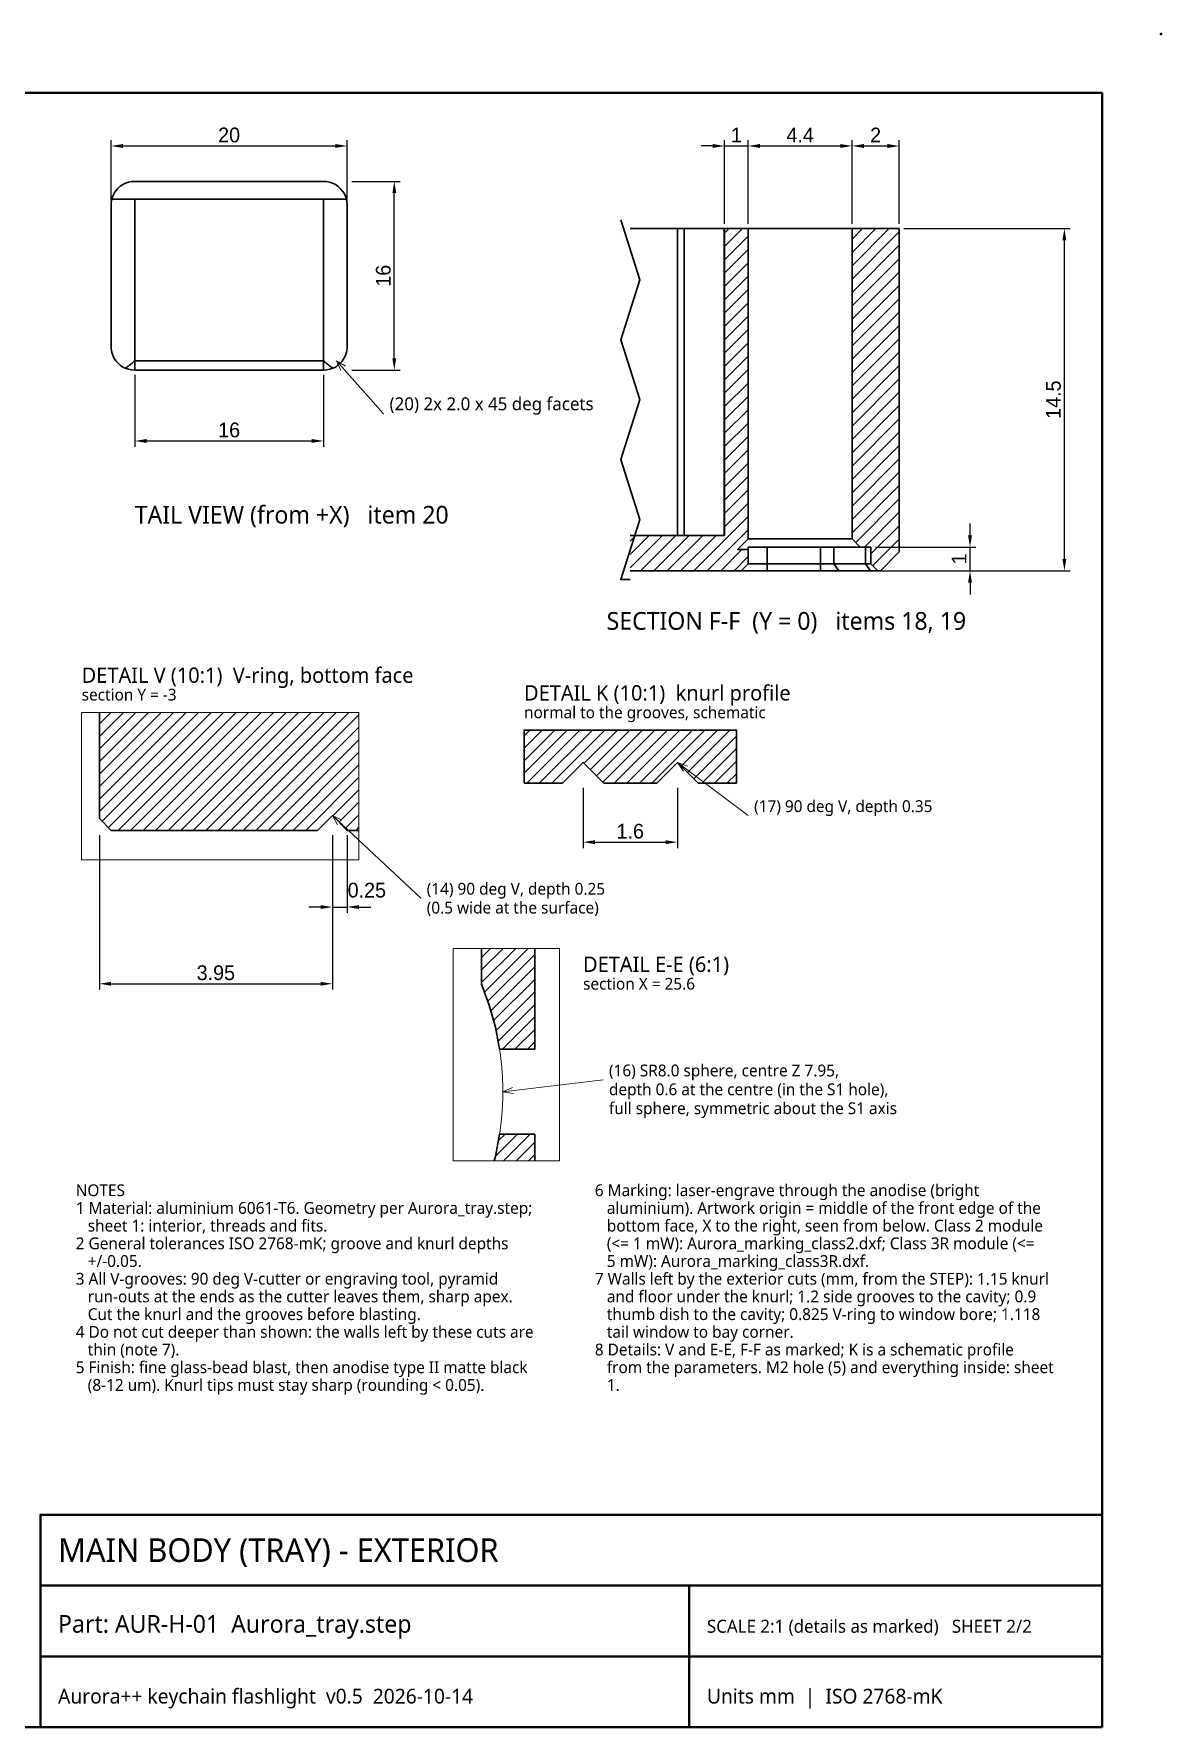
# Model space of a CAD drawing. Header units: millimetres. Extents: x 0 to 420, y 0 to 297.
# Drawn here: x 228.9 to 420, y 10 to 297 of the extents above; entities that cross this region are included whole.
import ezdxf

# ---------------------------------------------------------------- set-up
doc = ezdxf.new("R2010")
doc.units = ezdxf.units.MM
doc.linetypes.add('DASHED', pattern=[1.524, 1.27, -0.254])
for name, color, linetype, lineweight in [('BORDER', 7, 'Continuous', 50), ('DIM', 5, 'Continuous', 13), ('HATCH', 8, 'Continuous', 9), ('PHANTOM', 1, 'DASHED', 18), ('TEXT', 7, 'Continuous', 18), ('VISIBLE', 7, 'Continuous', 35)]:
    doc.layers.add(name, color=color, linetype=linetype, lineweight=lineweight)
doc.styles.add('OpenSans', font='OpenSans-Regular.ttf')
doc.dimstyles.new('AUR', dxfattribs={"dimtxt": 2.5, "dimasz": 2, "dimexe": 1, "dimexo": 0.8, "dimgap": 0.6, "dimtad": 1, "dimdec": 3, "dimlfac": 0.5, "dimdsep": 46, "dimcen": 2.5, "dimclrd": 5, "dimclre": 5, "dimclrt": 7, "dimazin": 3, "dimtfac": 1, "dimtmove": 0, "dimatfit": 3})
doc.dimstyles.new('AUR10', dxfattribs={"dimtxt": 2.5, "dimasz": 2, "dimexe": 1, "dimexo": 0.8, "dimgap": 0.6, "dimtad": 1, "dimdec": 3, "dimlfac": 0.1, "dimdsep": 46, "dimcen": 2.5, "dimclrd": 5, "dimclre": 5, "dimclrt": 7, "dimazin": 3, "dimtfac": 1, "dimtmove": 0, "dimatfit": 3})
doc.dimstyles.new('AUR4', dxfattribs={"dimtxt": 2.5, "dimasz": 2, "dimexe": 1, "dimexo": 0.8, "dimgap": 0.6, "dimtad": 1, "dimdec": 3, "dimlfac": 0.25, "dimdsep": 46, "dimcen": 2.5, "dimclrd": 5, "dimclre": 5, "dimclrt": 7, "dimazin": 3, "dimtfac": 1, "dimtmove": 0, "dimatfit": 3})

msp = doc.modelspace()

# ---------------------------------------------------------------- linework, layer by layer
at = {"layer": 'BORDER'}
for p, q in [((230, 34), (410, 34)), ((340, 10), (340, 34)), ((230, 22), (410, 22))]:
    msp.add_line(p, q, dxfattribs=at)
for points in [[(10, 10), (410, 10), (410, 287), (10, 287)], [(230, 10), (410, 10), (410, 46), (230, 46)]]:
    msp.add_lwpolyline(points, close=True, dxfattribs=at)
msp.add_point((420, 297), dxfattribs=at)
at = {"layer": 'DIM'}
for p, q in [((280.2, 241.6), (288.2, 232.6)), ((280.2, 241.6), (280.9449, 239.9614)), ((280.2, 241.6), (281.74, 240.6681)), ((338, 173.5), (350, 164.5)), ((338, 173.5), (339.0565, 172.0427)), ((338, 173.5), (339.6948, 172.8938)), ((279.5, 164.5), (294.5, 150.5)), ((279.5, 164.5), (280.3942, 162.9378)), ((279.5, 164.5), (281.1201, 163.7156)), ((308.4, 117.7), (325.4, 119.7)), ((308.4, 117.7), (310.0457, 118.4292)), ((308.4, 117.7), (310.17, 117.3726))]:
    msp.add_line(p, q, dxfattribs=at)
at = {"layer": 'HATCH'}
for p, q in [((346, 260.975), (349.025, 264)), ((346, 263.2377), (346.7623, 264)), ((346, 258.7122), (350, 262.7122)), ((367.6, 257.6848), (373.9152, 264)), ((367.6, 259.9475), (371.6525, 264)), ((367.6, 262.2103), (369.3897, 264)), ((367.6, 255.4221), (375.6, 263.4221)), ((346, 256.4495), (350, 260.4495)), ((367.6, 253.1593), (375.6, 261.1593)), ((367.6, 250.8966), (375.6, 258.8966)), ((346, 254.1867), (350, 258.1867)), ((346, 251.924), (350, 255.924)), ((367.6, 248.6338), (375.6, 256.6338)), ((346, 249.6612), (350, 253.6612)), ((367.6, 246.3711), (375.6, 254.3711)), ((346, 247.3985), (350, 251.3985)), ((367.6, 244.1083), (375.6, 252.1083)), ((367.6, 241.8456), (375.6, 249.8456)), ((346, 245.1358), (350, 249.1358)), ((346, 242.873), (350, 246.873)), ((367.6, 239.5829), (375.6, 247.5829)), ((346, 240.6103), (350, 244.6103)), ((367.6, 237.3201), (375.6, 245.3201)), ((346, 238.3475), (350, 242.3475)), ((367.6, 235.0574), (375.6, 243.0574)), ((346, 236.0848), (350, 240.0848)), ((367.6, 232.7946), (375.6, 240.7946)), ((367.6, 230.5319), (375.6, 238.5319)), ((346, 233.8221), (350, 237.8221)), ((346, 231.5593), (350, 235.5593)), ((367.6, 228.2691), (375.6, 236.2691)), ((346, 229.2966), (350, 233.2966)), ((367.6, 226.0064), (375.6, 234.0064)), ((346, 227.0338), (350, 231.0338)), ((367.6, 223.7437), (375.6, 231.7437)), ((346, 224.7711), (350, 228.7711)), ((367.6, 221.4809), (375.6, 229.4809)), ((367.6, 219.2182), (375.6, 227.2182)), ((346, 222.5083), (350, 226.5083)), ((346, 220.2456), (350, 224.2456)), ((367.6, 216.9554), (375.6, 224.9554)), ((346, 217.9829), (350, 221.9829)), ((367.6, 214.6927), (375.6, 222.6927)), ((346, 215.7201), (350, 219.7201)), ((367.6, 212.43), (375.6, 220.43)), ((368.2164, 210.7836), (375.6, 218.1672)), ((346, 213.4574), (350, 217.4574)), ((369.6955, 210), (375.6, 215.9045)), ((340.8054, 206), (350, 215.1946)), ((343.0681, 206), (350, 212.9319)), ((370.8, 208.8417), (375.6, 213.6417)), ((330, 206.5083), (335.4917, 212)), ((330, 208.7711), (333.2289, 212)), ((330, 211.0338), (330.9662, 212)), ((331.7544, 206), (337.7544, 212)), ((334.0171, 206), (340.0171, 212)), ((336.2799, 206), (342.2799, 212)), ((338.5426, 206), (344.5426, 212)), ((345.3309, 206), (348.9309, 209.6)), ((371.1105, 206.8895), (375.6, 211.379)), ((347.5936, 206), (350, 208.4064)), ((240, 165.182), (256.818, 182)), ((240, 167.3033), (254.6967, 182)), ((240, 169.4246), (252.5754, 182)), ((240, 171.5459), (250.4541, 182)), ((240, 173.6673), (248.3327, 182)), ((240, 175.7886), (246.2114, 182)), ((240, 177.9099), (244.0901, 182)), ((240, 180.0312), (241.9688, 182)), ((240.4697, 163.5303), (258.9393, 182)), ((241.5303, 162.4697), (261.0607, 182)), ((243.182, 162), (263.182, 182)), ((245.3033, 162), (265.3033, 182)), ((247.4246, 162), (267.4246, 182)), ((249.5459, 162), (269.5459, 182)), ((251.6673, 162), (271.6673, 182)), ((253.7886, 162), (273.7886, 182)), ((255.9099, 162), (275.9099, 182)), ((258.0312, 162), (278.0312, 182)), ((260.1525, 162), (280.1525, 182)), ((262.2739, 162), (282.2739, 182)), ((264.3952, 162), (284, 181.6048)), ((266.5165, 162), (284, 179.4835)), ((312, 171.6673), (319.3327, 179)), ((312, 173.7886), (317.2114, 179)), ((312, 175.9099), (315.0901, 179)), ((312, 178.0312), (312.9688, 179)), ((312.4541, 170), (321.4541, 179)), ((314.5754, 170), (323.5754, 179)), ((316.6967, 170), (325.6967, 179)), ((322.159, 173.341), (327.818, 179)), ((323.2197, 172.2803), (329.9393, 179)), ((324.2803, 171.2197), (332.0607, 179)), ((325.341, 170.159), (334.182, 179)), ((327.3033, 170), (336.3033, 179)), ((329.4246, 170), (338.4246, 179)), ((331.5459, 170), (340.5459, 179)), ((333.6673, 170), (342.6673, 179)), ((338.6443, 172.8557), (344.7886, 179)), ((339.705, 171.795), (346.9099, 179)), ((340.7656, 170.7344), (348, 177.9688)), ((268.6378, 162), (284, 177.3622)), ((270.7591, 162), (284, 175.2409)), ((342.1525, 170), (348, 175.8475)), ((272.8805, 162), (284, 173.1195)), ((344.2739, 170), (348, 173.7261)), ((275.0018, 162), (284, 170.9982)), ((346.3952, 170), (348, 171.6048)), ((279.5616, 164.4384), (284, 168.8769)), ((280.6222, 163.3778), (284, 166.7556)), ((281.6829, 162.3171), (284, 164.6343)), ((283.4871, 162), (284, 162.5129)), ((304.8, 136.2186), (310.5814, 142)), ((304.8, 138.3399), (308.4601, 142)), ((304.8, 140.4612), (306.3388, 142)), ((305.2922, 134.5895), (312.7028, 142)), ((305.8594, 133.0353), (313.8, 140.9759)), ((306.3671, 131.4217), (313.8, 138.8546)), ((306.8271, 129.7604), (313.8, 136.7333)), ((307.2478, 128.0598), (313.8, 134.612)), ((307.5907, 126.2813), (313.8, 132.4906)), ((308.3307, 124.9), (313.8, 130.3693)), ((310.452, 124.9), (313.8, 128.248)), ((312.5733, 124.9), (313.8, 126.1267)), ((307.1283, 106.727), (310.9012, 110.5)), ((307.6365, 109.3566), (308.7799, 110.5)), ((308.5226, 106), (313.0226, 110.5)), ((310.6439, 106), (313.8, 109.1561)), ((312.7652, 106), (313.8, 107.0348))]:
    msp.add_line(p, q, dxfattribs=at)
for points in [[(237, 157), (284, 157), (284, 182), (237, 182)], [(300, 106), (318, 106), (318, 142), (300, 142)]]:
    msp.add_lwpolyline(points, close=True, dxfattribs=at)
at = {"layer": 'PHANTOM'}
msp.add_lwpolyline([(306.9522, 106), (307.0142, 106.2495), (307.0748, 106.499), (307.134, 106.7485), (307.1917, 106.9979), (307.2481, 107.2474), (307.3031, 107.4969), (307.3566, 107.7464), (307.4088, 107.9959), (307.4596, 108.2454), (307.5091, 108.4949), (307.5571, 108.7444), (307.6038, 108.9938), (307.6492, 109.2433), (307.6932, 109.4928), (307.7358, 109.7423), (307.777, 109.9918), (307.817, 110.2413), (307.8555, 110.4908), (307.8928, 110.7402), (307.9286, 110.9897), (307.9632, 111.2392), (307.9964, 111.4887), (308.0283, 111.7382), (308.0589, 111.9877), (308.0881, 112.2372), (308.116, 112.4867), (308.1426, 112.7361), (308.1679, 112.9856), (308.1919, 113.2351), (308.2145, 113.4846), (308.2359, 113.7341), (308.2559, 113.9836), (308.2746, 114.2331), (308.292, 114.4826), (308.3082, 114.732), (308.323, 114.9815), (308.3365, 115.231), (308.3487, 115.4805), (308.3596, 115.73), (308.3692, 115.9795), (308.3775, 116.229), (308.3845, 116.4784), (308.3902, 116.7279), (308.3946, 116.9774), (308.3977, 117.2269), (308.3995, 117.4764), (308.4, 117.7259), (308.3992, 117.9754), (308.3971, 118.2249), (308.3938, 118.4743), (308.3891, 118.7238), (308.3831, 118.9733), (308.3758, 119.2228), (308.3673, 119.4723), (308.3574, 119.7218), (308.3462, 119.9713), (308.3338, 120.2207), (308.32, 120.4702), (308.3049, 120.7197), (308.2885, 120.9692), (308.2709, 121.2187), (308.2519, 121.4682), (308.2316, 121.7177), (308.21, 121.9672), (308.187, 122.2166), (308.1628, 122.4661), (308.1372, 122.7156), (308.1104, 122.9651), (308.0822, 123.2146), (308.0527, 123.4641), (308.0218, 123.7136), (307.9896, 123.9631), (307.9561, 124.2125), (307.9213, 124.462), (307.8851, 124.7115), (307.8476, 124.961), (307.8088, 125.2105), (307.7686, 125.46), (307.727, 125.7095), (307.6841, 125.9589), (307.6399, 126.2084), (307.5943, 126.4579), (307.5473, 126.7074), (307.4989, 126.9569), (307.4492, 127.2064), (307.3981, 127.4559), (307.3456, 127.7054), (307.2918, 127.9548), (307.2365, 128.2043), (307.1799, 128.4538), (307.1218, 128.7033), (307.0623, 128.9528), (307.0015, 129.2023), (306.9392, 129.4518), (306.8755, 129.7012), (306.8103, 129.9507), (306.7438, 130.2002), (306.6757, 130.4497), (306.6063, 130.6992), (306.5354, 130.9487), (306.463, 131.1982), (306.3891, 131.4477), (306.3138, 131.6971), (306.237, 131.9466), (306.1587, 132.1961), (306.079, 132.4456), (305.9977, 132.6951), (305.9149, 132.9446), (305.8305, 133.1941), (305.7447, 133.4436), (305.6573, 133.693), (305.5684, 133.9425), (305.4779, 134.192), (305.3858, 134.4415), (305.2922, 134.691), (305.1969, 134.9405), (305.1001, 135.19), (305.0017, 135.4394), (304.9017, 135.6889), (304.8, 135.9384)], dxfattribs=at)
at = {"layer": 'VISIBLE'}
for points in [[(246, 272), (245.4743, 271.9653), (244.9577, 271.8618), (244.4592, 271.6913), (243.9874, 271.4568), (243.5505, 271.1623), (243.1561, 270.8129), (242.8111, 270.4147), (242.5214, 269.9747), (242.292, 269.5004), (242.127, 269)], [(246, 272), (278, 272)], [(278, 272), (246, 272)], [(281.873, 269), (281.708, 269.5004), (281.4786, 269.9747), (281.1889, 270.4147), (280.8439, 270.8129), (280.4495, 271.1623), (280.0126, 271.4568), (279.5408, 271.6913), (279.0423, 271.8618), (278.5257, 271.9653), (278, 272)], [(242.127, 269), (242.1096, 268.9299), (242.0935, 268.8596), (242.0786, 268.7889), (242.065, 268.718), (242.0527, 268.6469), (242.0416, 268.5756), (242.0319, 268.504), (242.0234, 268.4323), (242.0163, 268.3605), (242.0104, 268.2885), (242.0059, 268.2165), (242.0026, 268.1444), (242.0007, 268.0722), (242, 268)], [(242, 262.59), (242, 268)], [(242, 244), (242, 268)], [(242.127, 269), (246, 269)], [(278, 269), (246, 269)], [(246, 269), (246, 241.6)], [(281.873, 269), (278, 269)], [(278, 269), (278, 241.6)], [(281.873, 269), (281.8904, 268.9299), (281.9065, 268.8596), (281.9214, 268.7889), (281.935, 268.718), (281.9473, 268.6469), (281.9584, 268.5756), (281.9681, 268.504), (281.9766, 268.4323), (281.9837, 268.3605), (281.9896, 268.2885), (281.9941, 268.2165), (281.9974, 268.1444), (281.9993, 268.0722), (282, 268)], [(282, 268), (282, 263.4)], [(282, 244), (282, 268)], [(330, 204.5), (328.4, 204.5), (331.6, 214.6667), (328.4, 224.8333), (331.6, 235), (328.4, 245.1667), (331.6, 255.3333), (328.4, 265.5)], [(338, 264), (330, 264)], [(338, 264), (338, 212)], [(339.133, 264), (339.0526, 264), (338.972, 264), (338.8914, 264), (338.8106, 264), (338.7298, 264), (338.6489, 264), (338.5679, 264), (338.4869, 264), (338.4058, 264), (338.3247, 264), (338.2436, 264), (338.1624, 264), (338.0812, 264), (338, 264)], [(339.133, 212), (339.133, 264)], [(339.133, 264), (339.5258, 264), (339.9574, 264), (340.4223, 264), (340.9146, 264), (341.4282, 264), (341.9566, 264), (342.4932, 264), (343.0312, 264), (343.5638, 264), (344.0844, 264), (344.5864, 264), (345.0635, 264), (345.5097, 264), (345.9194, 264)], [(345.9194, 212), (345.9194, 264)], [(346, 264), (345.9996, 264), (345.9984, 264), (345.9963, 264), (345.9934, 264), (345.9897, 264), (345.9852, 264), (345.9798, 264), (345.9736, 264), (345.9666, 264), (345.9588, 264), (345.9502, 264), (345.9407, 264), (345.9305, 264), (345.9194, 264)], [(350, 264), (346, 264)], [(346, 212), (346, 264)], [(350, 264), (350, 211.4)], [(350, 264), (350.2206, 264), (350.8715, 264), (351.9199, 264), (353.3133, 264), (354.9818, 264), (356.8418, 264), (358.8, 264), (360.7582, 264), (362.6182, 264), (364.2867, 264), (365.6801, 264), (366.7285, 264), (367.3794, 264), (367.6, 264)], [(375.6, 264), (367.6, 264)], [(367.6, 211.4), (367.6, 264)], [(375.6, 209.2), (375.6, 264)], [(282, 259.4), (282, 251.6)], [(282, 250.4), (282, 244)], [(242, 244), (242, 247.79)], [(242, 244), (242.0137, 243.6692), (242.0547, 243.3406), (242.1228, 243.0165), (242.2174, 242.6992), (242.338, 242.3908), (242.4836, 242.0934), (242.6534, 241.8091), (242.846, 241.5398), (243.0603, 241.2874), (243.2948, 241.0535), (243.5477, 240.8399), (243.8175, 240.6479), (244.1023, 240.4788), (244.4, 240.3339)], [(282, 244), (281.9863, 243.6692), (281.9453, 243.3406), (281.8772, 243.0165), (281.7826, 242.6992), (281.662, 242.3908), (281.5164, 242.0934), (281.3466, 241.8091), (281.154, 241.5398), (280.9397, 241.2874), (280.7052, 241.0535), (280.4523, 240.8399), (280.1825, 240.6479), (279.8977, 240.4788), (279.6, 240.3339)], [(246, 241.6), (245.9079, 241.5096), (245.8123, 241.4191), (245.7134, 241.3287), (245.611, 241.2383), (245.5052, 241.1478), (245.3961, 241.0574), (245.2835, 240.967), (245.1675, 240.8765), (245.0481, 240.7861), (244.9253, 240.6957), (244.7991, 240.6052), (244.6695, 240.5148), (244.5364, 240.4244), (244.4, 240.3339)], [(246, 241.6), (278, 241.6)], [(246, 240), (246, 241.6)], [(278, 241.6), (278.0921, 241.5096), (278.1877, 241.4191), (278.2866, 241.3287), (278.389, 241.2383), (278.4948, 241.1478), (278.6039, 241.0574), (278.7165, 240.967), (278.8325, 240.8765), (278.9519, 240.7861), (279.0747, 240.6957), (279.2009, 240.6052), (279.3305, 240.5148), (279.4636, 240.4244), (279.6, 240.3339)], [(278, 240), (278, 241.6)], [(244.4, 240.3339), (244.9163, 240.1496), (245.453, 240.0376), (246, 240)], [(246, 240), (278, 240)], [(278, 240), (278.547, 240.0376), (279.0837, 240.1496), (279.6, 240.3339)], [(346, 212), (330, 212)], [(339.133, 212), (339.5258, 212), (339.9574, 212), (340.4223, 212), (340.9146, 212), (341.4282, 212), (341.9566, 212), (342.4932, 212), (343.0312, 212), (343.5638, 212), (344.0844, 212), (344.5864, 212), (345.0635, 212), (345.5097, 212), (345.9194, 212)], [(350, 211.4), (348.2, 209.6)], [(348.2, 209.6), (350, 209.6)], [(350, 211.4), (350.2206, 211.4), (350.8715, 211.4), (351.9199, 211.4), (353.3133, 211.4), (354.9818, 211.4), (356.8418, 211.4), (358.8, 211.4), (360.7582, 211.4), (362.6182, 211.4), (364.2867, 211.4), (365.6801, 211.4), (366.7285, 211.4), (367.3794, 211.4), (367.6, 211.4)], [(350, 210), (351.1091, 210), (352.4851, 210), (354.0801, 210), (355.8389, 210), (357.7005, 210), (359.6002, 210), (361.4721, 210), (363.2513, 210), (364.8761, 210), (366.29, 210), (367.4442, 210), (368.2984, 210), (368.8231, 210), (369, 210)], [(350, 210), (350, 209.9732), (350, 209.9462), (350, 209.9188), (350, 209.8912), (350, 209.8634), (350, 209.8352), (350, 209.8068), (350, 209.7781), (350, 209.7491), (350, 209.7198), (350, 209.6903), (350, 209.6605), (350, 209.6304), (350, 209.6)], [(350, 207.2), (350, 209.6)], [(353.2, 207.2), (353.2, 210)], [(362.2745, 207.2), (362.2745, 210)], [(364.5373, 207.2), (364.5373, 210)], [(369, 210), (367.6, 211.4)], [(370.8, 210), (369, 210)], [(369.8627, 207.2), (369.8627, 210)], [(370.8, 210), (370.8, 207.2)], [(348.8, 206), (350, 207.2)], [(353.2, 207.2), (352.8417, 207.2), (352.4879, 207.2), (352.1431, 207.2), (351.8116, 207.2), (351.4975, 207.2), (351.2048, 207.2), (350.9373, 207.2), (350.6981, 207.2), (350.4905, 207.2), (350.3169, 207.2), (350.1796, 207.2), (350.0802, 207.2), (350.0201, 207.2), (350, 207.2)], [(362.2745, 207.2), (353.2, 207.2)], [(353.2, 207.2), (353.2, 206)], [(364.5373, 207.2), (364.4068, 207.2), (364.2697, 207.2), (364.1263, 207.2), (363.977, 207.2), (363.8224, 207.2), (363.6629, 207.2), (363.4991, 207.2), (363.3314, 207.2), (363.1604, 207.2), (362.9866, 207.2), (362.8105, 207.2), (362.6328, 207.2), (362.4539, 207.2), (362.2745, 207.2)], [(362.2745, 207.2), (362.2745, 206)], [(369.8627, 207.2), (364.5373, 207.2)], [(364.5373, 207.2), (365.3858, 206)], [(370.8, 207.2), (370.795, 207.2), (370.7799, 207.2), (370.7548, 207.2), (370.7198, 207.2), (370.6749, 207.2), (370.6204, 207.2), (370.5564, 207.2), (370.4831, 207.2), (370.4007, 207.2), (370.3095, 207.2), (370.2098, 207.2), (370.1019, 207.2), (369.9861, 207.2), (369.8627, 207.2)], [(369.8627, 207.2), (370.7113, 206)], [(370.8, 207.2), (372, 206)], [(372.4, 206), (375.6, 209.2)], [(348.8, 206), (330, 206)], [(348.8, 206), (348.8277, 206), (348.9103, 206), (349.0469, 206), (349.2357, 206), (349.4744, 206), (349.7599, 206), (350.0887, 206), (350.4566, 206), (350.8591, 206), (351.2909, 206), (351.7468, 206), (352.2209, 206), (352.7074, 206), (353.2, 206)], [(353.2, 206), (362.2745, 206)], [(362.2745, 206), (362.5212, 206), (362.7672, 206), (363.0115, 206), (363.2536, 206), (363.4926, 206), (363.7277, 206), (363.9583, 206), (364.1836, 206), (364.4029, 206), (364.6155, 206), (364.8207, 206), (365.0179, 206), (365.2064, 206), (365.3858, 206)], [(365.3858, 206), (370.7113, 206)], [(370.7113, 206), (370.8808, 206), (371.0401, 206), (371.1885, 206), (371.3256, 206), (371.451, 206), (371.5643, 206), (371.6651, 206), (371.7531, 206), (371.828, 206), (371.8897, 206), (371.9378, 206), (371.9723, 206), (371.9931, 206), (372, 206)], [(372.4, 206), (372, 206)], [(240, 164), (240, 182)], [(312, 170), (318.5, 170), (322, 173.5), (325.5, 170), (334.5, 170), (338, 173.5), (341.5, 170), (348, 170), (348, 179), (312, 179), (312, 170)], [(242, 162), (240, 164)], [(279.5, 164.5), (277, 162)], [(279.5, 164.5), (282, 162)], [(277, 162), (242, 162)], [(284, 162), (282, 162)], [(304.8, 142), (304.8, 135.9384), (306.1116, 132.3442), (307.1327, 128.6569), (307.8569, 124.9), (313.8, 124.9), (313.8, 142)], [(313.8, 106), (313.8, 110.5), (307.8569, 110.5), (307.1327, 106.7431), (306.9269, 106)]]:
    msp.add_lwpolyline(points, dxfattribs=at)

# ---------------------------------------------------------------- texts
at = {"layer": 'TEXT', "style": 'OpenSans'}
for s, height, p in [('(20) 2x 2.0 x 45 deg facets', 2.2, (289.2, 233.2)), ('TAIL VIEW (from +X)   item 20', 3, (246, 214)), ('SECTION F-F  (Y = 0)   items 18, 19', 3, (326, 196)), ('DETAIL V (10:1)  V-ring, bottom face', 2.6, (237, 187)), ('DETAIL K (10:1)  knurl profile', 2.6, (312, 184)), ('section Y = -3', 2, (237, 184)), ('normal to the grooves, schematic', 2, (312, 181)), ('(17) 90 deg V, depth 0.35', 2, (351, 165.1)), ('(14) 90 deg V, depth 0.25', 2, (295.5, 151.1)), ('(0.5 wide at the surface)', 2, (295.5, 147.9)), ('DETAIL E-E (6:1)', 2.6, (322, 138)), ('section X = 25.6', 2, (322, 135)), ('(16) SR8.0 sphere, centre Z 7.95,', 2, (326.4, 120.3)), ('depth 0.6 at the centre (in the S1 hole),', 2, (326.4, 117.1)), ('full sphere, symmetric about the S1 axis', 2, (326.4, 113.9)), ('NOTES', 2, (236, 100)), ('6 Marking: laser-engrave through the anodise (bright', 2, (324, 100)), ('1 Material: aluminium 6061-T6. Geometry per Aurora_tray.step;', 2, (236, 97)), ('   aluminium). Artwork origin = middle of the front edge of the', 2, (324, 97)), ('   sheet 1: interior, threads and fits.', 2, (236, 94)), ('   bottom face, X to the right, seen from below. Class 2 module', 2, (324, 94)), ('2 General tolerances ISO 2768-mK; groove and knurl depths', 2, (236, 91)), ('   (<= 1 mW): Aurora_marking_class2.dxf; Class 3R module (<=', 2, (324, 91)), ('   +/-0.05.', 2, (236, 88)), ('   5 mW): Aurora_marking_class3R.dxf.', 2, (324, 88)), ('3 All V-grooves: 90 deg V-cutter or engraving tool, pyramid', 2, (236, 85)), ('7 Walls left by the exterior cuts (mm, from the STEP): 1.15 knurl', 2, (324, 85)), ('   run-outs at the ends as the cutter leaves them, sharp apex.', 2, (236, 82)), ('   and floor under the knurl; 1.2 side grooves to the cavity; 0.9', 2, (324, 82)), ('   Cut the knurl and the grooves before blasting.', 2, (236, 79)), ('   thumb dish to the cavity; 0.825 V-ring to window bore; 1.118', 2, (324, 79)), ('4 Do not cut deeper than shown: the walls left by these cuts are', 2, (236, 76)), ('   tail window to bay corner.', 2, (324, 76)), ('   thin (note 7).', 2, (236, 73)), ('8 Details: V and E-E, F-F as marked; K is a schematic profile', 2, (324, 73)), ('5 Finish: fine glass-bead blast, then anodise type II matte black', 2, (236, 70)), ('   from the parameters. M2 hole (5) and everything inside: sheet', 2, (324, 70)), ('   (8-12 um). Knurl tips must stay sharp (rounding < 0.05).', 2, (236, 67)), ('   1.', 2, (324, 67)), ('MAIN BODY (TRAY) - EXTERIOR', 4, (233, 38)), ('Part: AUR-H-01  Aurora_tray.step', 3, (233, 26)), ('SCALE 2:1 (details as marked)   SHEET 2/2', 2.2, (343, 26)), ('Aurora++ keychain flashlight  v0.5  2026-10-14', 2.5, (233, 14)), ('Units mm  |  ISO 2768-mK', 2.5, (343, 14))]:
    msp.add_text(s, height=height, dxfattribs=at).set_placement(p)

# ---------------------------------------------------------------- dimensions: what is measured, and where the dimension line sits
at = {"layer": 'DIM'}
for base, p1, p2, dimstyle in [((242, 278), (242, 268), (282, 268), 'AUR'), ((346, 278), (346, 264), (350, 264), 'AUR4'), ((350, 278), (350, 264), (367.6, 264), 'AUR4'), ((367.6, 278), (367.6, 264), (375.6, 264), 'AUR4'), ((246, 228), (246, 240), (278, 240), 'AUR'), ((322, 160), (322, 170), (338, 170), 'AUR10'), ((240, 136), (240, 162), (279.5, 162), 'AUR10')]:
    msp.add_linear_dim(base=base, p1=p1, p2=p2, dimstyle=dimstyle, dxfattribs=at).render()
for base, p1, p2, dimstyle in [((290, 240), (282, 240), (282, 272), 'AUR'), ((403.6, 206), (375.6, 206), (375.6, 264), 'AUR4'), ((387.6, 206), (370.8, 206), (370.8, 210), 'AUR4')]:
    msp.add_linear_dim(base=base, p1=p1, p2=p2, angle=90, dimstyle=dimstyle, dxfattribs=at).render()
msp.add_linear_dim(base=(279.5, 149), p1=(279.5, 162), p2=(282, 162), location=(285.35, 151.85), dimstyle='AUR10', override={"dimtmove": 2}, dxfattribs=at).render()

doc.saveas('drawing.dxf')
